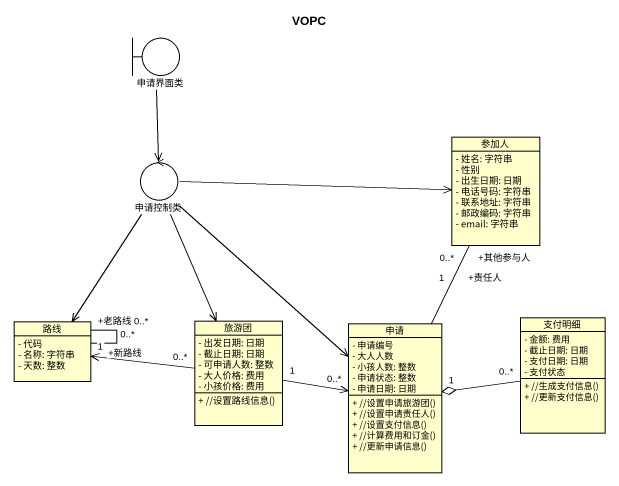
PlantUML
@startuml
title VOPC
allowmixing
hide circle
hide empty members
skinparam classAttributeIconSize 0
boundary 申请界面类
class 参加人 {
  - 姓名: 字符串
  - 性别
  - 出生日期: 日期
  - 电话号码: 字符串
  - 联系地址: 字符串
  - 邮政编码: 字符串
  - email: 字符串
}
control 申请控制类
class 路线 {
  - 代码
  - 名称: 字符串
  - 天数: 整数
}
class 旅游团 {
  - 出发日期: 日期
  - 截止日期: 日期
  - 可申请人数: 整数
  - 大人价格: 费用
  - 小孩价格: 费用
  + //设置路线信息()
}
class 申请 {
  - 申请编号
  - 大人人数
  - 小孩人数: 整数
  - 申请状态: 整数
  - 申请日期: 日期
  + //设置申请旅游团()
  + //设置申请责任人()
  + //设置支付信息()
  + //计算费用和订金()
  + //更新申请信息()
}
class 支付明细 {
  - 金额: 费用
  - 截止日期: 日期
  - 支付日期: 日期
  - 支付状态
  + //生成支付信息()
  + //更新支付信息()
}
申请界面类 --> 申请控制类
申请控制类 -right-> 参加人
申请控制类 --> 路线
申请控制类 --> 旅游团
申请控制类 --> 申请
路线 "+新路线\n0..*" -- "+老路线\n0..*" 路线
旅游团 "0..*" -left-> "1" 路线
旅游团 "1" -right-> "0..*" 申请
申请 -up- "+其他参与人\n0..*" 参加人
申请 -up- "+责任人\n1" 参加人
支付明细 "0..*" -left-o "1" 申请
@enduml
